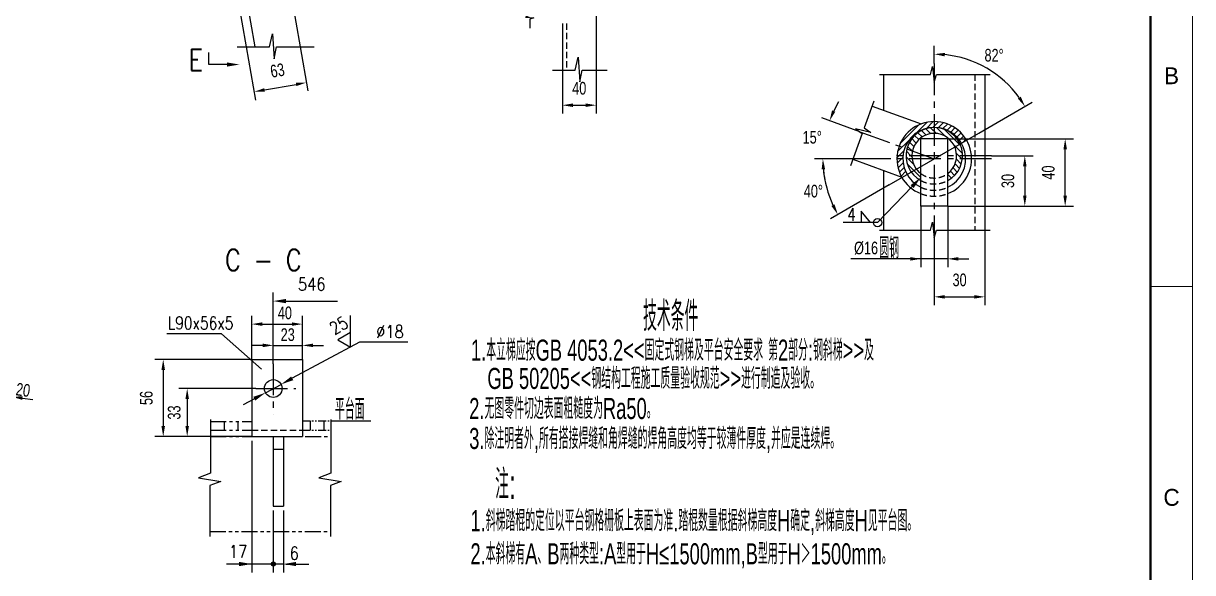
# Model space of a CAD drawing. Extents: x 148 to 221443, y -36682 to 6758.
# Drawn here: x 157299 to 162843, y -9525 to -6919 of the extents above; entities that cross this region are included whole.
import ezdxf
from ezdxf.enums import TextEntityAlignment as Align

# ---------------------------------------------------------------- set-up
doc = ezdxf.new("R2010")
doc.units = 0
doc.header["$LTSCALE"] = 10
doc.header["$MEASUREMENT"] = 0
for name, pattern in [('CENTERX2', [4, 2.5, -0.5, 0.5, -0.5]), ('HIDDENX2', [0.75, 0.5, -0.25]), ('PHANTOM', [2.5, 1.25, -0.25, 0.25, -0.25, 0.25, -0.25])]:
    doc.linetypes.add(name, pattern=pattern)
for name, color, linetype in [('2', 4, 'Continuous'), ('CENTER', 1, 'CENTERX2'), ('DIM', 4, 'Continuous'), ('HIDDEN', 7, 'HIDDENX2'), ('MAIN', 6, 'Continuous'), ('RED', 7, 'Continuous'), ('TEXT', 7, 'Continuous'), ('WHITE', 7, 'Continuous')]:
    doc.layers.add(name, color=color, linetype=linetype)
doc.layers.add('2（细实线）', color=3, linetype='Continuous', lineweight=20)
doc.layers.add('图框层', color=7, linetype='Continuous', lineweight=15)
doc.styles.add('HZ', font='ROMS.SHX', dxfattribs={"width": 0.75, "bigfont": 'GBCBIG.SHX'})
doc.styles.get("Standard").update_dxf_attribs({"font": 'wison_e.shx', "width": 0.75, "bigfont": 'wison_c.shx'})
doc.styles.add('XW', font='ROMANS.shx', dxfattribs={"width": 0.85})
doc.dimstyles.new('DIM1', dxfattribs={"dimscale": 20, "dimtxt": 3, "dimasz": 2.5, "dimexe": 2, "dimexo": 0, "dimgap": 1, "dimtad": 0, "dimdec": 0, "dimzin": 0, "dimdsep": 46, "dimtxsty": 'Standard', "dimcen": 2, "dimclrd": 3, "dimclre": 3, "dimclrt": 3, "dimadec": 0, "dimazin": 0, "dimtfac": 0.666667, "dimtdec": 0, "dimtofl": 0, "dimtmove": 2, "dimatfit": 1, "dimfxl": 2, "dimtvp": 1.333333, "dimtolj": 1, "dimtzin": 0, "dimarcsym": 0})
doc.dimstyles.new('DIM3', dxfattribs={"dimscale": 20, "dimtxt": 3, "dimasz": 3, "dimexe": 2, "dimexo": 1, "dimgap": 1, "dimtad": 0, "dimtoh": 1, "dimdec": 0, "dimzin": 0, "dimdsep": 46, "dimtxsty": 'XW', "dimcen": 0, "dimclrd": 7, "dimclre": 7, "dimclrt": 3, "dimadec": 0, "dimazin": 0, "dimtfac": 0.666667, "dimtdec": 0, "dimtmove": 1, "dimatfit": 1, "dimfxl": 1, "dimtvp": 0.833333, "dimtolj": 1, "dimtzin": 0, "dimarcsym": 0})
pattern_1 = [(315, (131456.468, 17045.207), (14.142136, 14.142136), [])]

# ---------------------------------------------------------------- blocks, each defined once
blk = doc.blocks.new('*D643')
at = {"color": 3, "lineweight": -2}
for p, q in [((158401.8, -8651.6), (158035.9, -8651.6)), ((158075.9, -8701.6), (158075.9, -8829.6)), ((158382.2, -8879.6), (158035.9, -8879.6))]:
    blk.add_line(p, q, dxfattribs=at)
at = {"color": 3}
for points in [[(158084.2, -8701.6), (158067.6, -8701.6), (158075.9, -8651.6)], [(158067.6, -8829.6), (158084.2, -8829.6), (158075.9, -8879.6)]]:
    blk.add_solid(points, dxfattribs=at)
at = {"layer": 'Defpoints', "color": 0}
for p in [(158401.8, -8651.6), (158075.9, -8879.6), (158382.2, -8879.6)]:
    blk.add_point(p, dxfattribs=at)
at = {"color": 3, "insert": (158014.5, -8765.4), "char_height": 60, "attachment_point": 5, "rotation": 90}
blk.add_mtext('\\A1;33', dxfattribs=at)
blk = doc.blocks.new('*D644')
at = {"color": 3, "lineweight": -2}
for p, q in [((158382.2, -8513.6), (157922.3, -8513.6)), ((157962.3, -8563.6), (157962.3, -8829.6)), ((158185.9, -8879.6), (157922.3, -8879.6))]:
    blk.add_line(p, q, dxfattribs=at)
at = {"color": 3}
for points in [[(157970.7, -8563.6), (157954, -8563.6), (157962.3, -8513.6)], [(157954, -8829.6), (157970.7, -8829.6), (157962.3, -8879.6)]]:
    blk.add_solid(points, dxfattribs=at)
at = {"layer": 'Defpoints', "color": 0}
for p in [(158382.2, -8513.6), (157962.3, -8879.6), (158185.9, -8879.6)]:
    blk.add_point(p, dxfattribs=at)
at = {"color": 3, "insert": (157882.3, -8696.6), "char_height": 60, "attachment_point": 5, "rotation": 90}
blk.add_mtext('\\A1;56', dxfattribs=at)
blk = doc.blocks.new('*D645')
at = {"color": 3, "lineweight": -2}
for p, q in [((158484.2, -8533.7), (158484.2, -8406.9)), ((158622.2, -8513.6), (158622.2, -8406.9)), ((158434.2, -8446.9), (158384.2, -8446.9)), ((158672.2, -8446.9), (158722.2, -8446.9))]:
    blk.add_line(p, q, dxfattribs=at)
at = {"color": 3}
for points in [[(158434.2, -8455.2), (158434.2, -8438.5), (158484.2, -8446.9)], [(158672.2, -8438.5), (158672.2, -8455.2), (158622.2, -8446.9)]]:
    blk.add_solid(points, dxfattribs=at)
at = {"layer": 'Defpoints', "color": 0}
for p in [(158622.2, -8446.9), (158484.2, -8533.7), (158622.2, -8513.6)]:
    blk.add_point(p, dxfattribs=at)
at = {"color": 3, "insert": (158552.6, -8396.4), "char_height": 60, "attachment_point": 5}
blk.add_mtext('\\A1;23', dxfattribs=at)
blk = doc.blocks.new('*D646')
at = {"color": 3, "lineweight": -2}
for p, q in [((158382.2, -8513.6), (158382.2, -8306)), ((158622.2, -8513.6), (158622.2, -8306)), ((158432.2, -8346), (158572.2, -8346))]:
    blk.add_line(p, q, dxfattribs=at)
at = {"color": 3}
for points in [[(158432.2, -8337.7), (158432.2, -8354.4), (158382.2, -8346)], [(158572.2, -8354.4), (158572.2, -8337.7), (158622.2, -8346)]]:
    blk.add_solid(points, dxfattribs=at)
at = {"layer": 'Defpoints', "color": 0}
for p in [(158622.2, -8346), (158382.2, -8513.6), (158622.2, -8513.6)]:
    blk.add_point(p, dxfattribs=at)
at = {"color": 3, "insert": (158539.1, -8293.1), "char_height": 60, "attachment_point": 5}
blk.add_mtext('\\A1;40', dxfattribs=at)
blk = doc.blocks.new('*D647')
at = {"layer": '2', "color": 3, "linetype": 'Continuous', "lineweight": -2}
for p, q in [((158892.9, -8431.8), (158574, -8603.2)), ((159121.4, -8431.8), (158892.9, -8431.8)), ((158447.2, -8671.4), (158521.2, -8631.7)), ((158394.3, -8699.9), (158341.5, -8728.3))]:
    blk.add_line(p, q, dxfattribs=at)
at = {"layer": '2', "color": 3}
for points in [[(158569.3, -8594.4), (158578.7, -8612.1), (158521.2, -8631.7)], [(158399.1, -8708.7), (158389.6, -8691), (158447.2, -8671.4)]]:
    blk.add_solid(points, dxfattribs=at)
at = {"layer": 'Defpoints', "color": 0}
for p in [(158521.2, -8631.7), (158447.2, -8671.4)]:
    blk.add_point(p, dxfattribs=at)
at = {"layer": '2', "color": 3, "insert": (159037.2, -8381.8), "char_height": 60, "attachment_point": 5, "style": 'XW'}
blk.add_mtext('\\A1;%%C18', dxfattribs=at)
blk = doc.blocks.new('*D648')
at = {"color": 3, "lineweight": -2}
for p, q in [((158356, -7030.5), (158400.5, -7283.1)), ((158611.8, -7030.5), (158648.7, -7239.3)), ((158442.8, -7235), (158592.5, -7208.6))]:
    blk.add_line(p, q, dxfattribs=at)
at = {"color": 3}
for points in [[(158593.9, -7216.8), (158591, -7200.4), (158641.7, -7199.9)], [(158441.3, -7226.8), (158444.2, -7243.2), (158393.6, -7243.7)]]:
    blk.add_solid(points, dxfattribs=at)
at = {"layer": 'Defpoints', "color": 0}
for p in [(158356, -7030.5), (158611.8, -7030.5), (158641.7, -7199.9)]:
    blk.add_point(p, dxfattribs=at)
at = {"color": 3, "insert": (158503.7, -7143), "char_height": 60, "attachment_point": 5, "rotation": 10}
blk.add_mtext('\\A1;63', dxfattribs=at)
blk = doc.blocks.new('*D661')
at = {"color": 3, "lineweight": -2}
for p, q in [((159854.9, -7140.7), (159854.9, -7347.6)), ((160014.9, -7140.7), (160014.9, -7347.6)), ((159904.9, -7307.6), (159964.9, -7307.6))]:
    blk.add_line(p, q, dxfattribs=at)
at = {"color": 3}
for points in [[(159904.9, -7299.3), (159904.9, -7316), (159854.9, -7307.6)], [(159964.9, -7316), (159964.9, -7299.3), (160014.9, -7307.6)]]:
    blk.add_solid(points, dxfattribs=at)
at = {"layer": 'Defpoints', "color": 0}
for p in [(159854.9, -7140.7), (160014.9, -7140.7), (160014.9, -7307.6)]:
    blk.add_point(p, dxfattribs=at)
at = {"color": 3, "insert": (159934.9, -7227.6), "char_height": 60, "attachment_point": 5}
blk.add_mtext('\\A1;40', dxfattribs=at)
blk = doc.blocks.new('*D684')
at = {"color": 3, "linetype": 'Continuous', "lineweight": -2}
for p, q in [((161618.2, -7110.5), (161618.2, -7025.3)), ((161828.7, -7440.6), (162083, -7293.7))]:
    blk.add_line(p, q, dxfattribs=at)
blk.add_arc((161618.2, -7562.1), 496.8, 35.7693, 84.2307, dxfattribs=at)
at = {"color": 3}
for points in [[(161668.5, -7059.5), (161667.7, -7076.2), (161618.2, -7065.3)], [(162014.3, -7276.3), (162028.3, -7267.2), (162048.4, -7313.7)]]:
    blk.add_solid(points, dxfattribs=at)
at = {"layer": 'Defpoints', "color": 0}
for p in [(161618.2, -7110.5), (161937.5, -7181.6), (161828.7, -7440.6), (161403.7, -7686), (161618.2, -7954.4)]:
    blk.add_point(p, dxfattribs=at)
at = {"color": 3, "insert": (161901.8, -7070.9), "char_height": 60, "attachment_point": 5}
blk.add_mtext('82%%D', dxfattribs=at)
blk = doc.blocks.new('*D685')
at = {"color": 3, "lineweight": -2}
for p, q in [((161682.2, -7467.1), (162278.8, -7467.1)), ((162238.8, -7737.1), (162238.8, -7517.1)), ((161682.2, -7787.1), (162278.8, -7787.1))]:
    blk.add_line(p, q, dxfattribs=at)
at = {"color": 3}
for points in [[(162247.2, -7517.1), (162230.5, -7517.1), (162238.8, -7467.1)], [(162230.5, -7737.1), (162247.2, -7737.1), (162238.8, -7787.1)]]:
    blk.add_solid(points, dxfattribs=at)
at = {"layer": 'Defpoints', "color": 0}
for p in [(161682.2, -7467.1), (162238.8, -7467.1), (161682.2, -7787.1)]:
    blk.add_point(p, dxfattribs=at)
at = {"color": 3, "insert": (162158.8, -7627.1), "char_height": 60, "attachment_point": 5, "rotation": 90}
blk.add_mtext('\\A1;40', dxfattribs=at)
blk = doc.blocks.new('*D686')
at = {"color": 3, "lineweight": -2}
for p, q in [((161889, -7547.1), (162087.4, -7547.1)), ((162047.4, -7597.1), (162047.4, -7737.1)), ((161682.2, -7787.1), (162087.4, -7787.1))]:
    blk.add_line(p, q, dxfattribs=at)
at = {"color": 3}
for points in [[(162055.7, -7597.1), (162039.1, -7597.1), (162047.4, -7547.1)], [(162039.1, -7737.1), (162055.7, -7737.1), (162047.4, -7787.1)]]:
    blk.add_solid(points, dxfattribs=at)
at = {"layer": 'Defpoints', "color": 0}
for p in [(161889, -7547.1), (161682.2, -7787.1), (162047.4, -7787.1)]:
    blk.add_point(p, dxfattribs=at)
at = {"color": 3, "insert": (161967.4, -7667.1), "char_height": 60, "attachment_point": 5, "rotation": 90}
blk.add_mtext('\\A1;30', dxfattribs=at)
blk = doc.blocks.new('*D687')
at = {"color": 3, "lineweight": -2}
for p, q in [((161554.2, -7787.1), (161554.2, -8076.4)), ((161682.2, -7787.1), (161682.2, -8076.4)), ((161504.2, -8036.4), (161454.2, -8036.4)), ((161732.2, -8036.4), (161782.2, -8036.4))]:
    blk.add_line(p, q, dxfattribs=at)
at = {"color": 3}
for points in [[(161504.2, -8044.8), (161504.2, -8028.1), (161554.2, -8036.4)], [(161732.2, -8028.1), (161732.2, -8044.8), (161682.2, -8036.4)]]:
    blk.add_solid(points, dxfattribs=at)
at = {"layer": 'Defpoints', "color": 0}
for p in [(161554.2, -7787.1), (161682.2, -7787.1), (161554.2, -8036.4)]:
    blk.add_point(p, dxfattribs=at)
at = {"color": 3, "insert": (161294.8, -7985.9), "char_height": 60, "attachment_point": 5}
blk.add_mtext('\\A1;%%c16', dxfattribs=at)
blk = doc.blocks.new('*D688')
at = {"color": 3, "linetype": 'Continuous', "lineweight": -2}
for p, q in [((161265.5, -7433.7), (161084.3, -7367.8)), ((161412.8, -7562.1), (161050, -7562.1))]:
    blk.add_line(p, q, dxfattribs=at)
for start, end in [(149.148, 154.574), (185.426, 190.852)]:
    blk.add_arc((161618.2, -7562.1), 528.2, start, end, dxfattribs=at)
at = {"color": 3}
for points in [[(161133.5, -7332.1), (161148.9, -7338.5), (161121.9, -7381.5)], [(161100.7, -7611.6), (161084.1, -7612.4), (161090, -7562.1)]]:
    blk.add_solid(points, dxfattribs=at)
at = {"layer": 'Defpoints', "color": 0}
for p in [(161104.3, -7440.3), (161265.5, -7433.7), (161412.8, -7562.1), (161618.2, -7562.1), (161889, -7562.1)]:
    blk.add_point(p, dxfattribs=at)
at = {"color": 3, "insert": (161039.4, -7460), "char_height": 60, "attachment_point": 5}
blk.add_mtext('15%%D', dxfattribs=at)
blk = doc.blocks.new('*D689')
at = {"color": 3, "linetype": 'Continuous', "lineweight": -2}
for p, q in [((161412.8, -7562.1), (161050, -7562.1)), ((161403.7, -7686), (161126.1, -7846.2))]:
    blk.add_line(p, q, dxfattribs=at)
blk.add_arc((161618.2, -7562.1), 528.2, 185.426, 204.574, dxfattribs=at)
at = {"color": 3}
for points in [[(161100.7, -7611.6), (161084.1, -7612.4), (161090, -7562.1)], [(161130.5, -7785.6), (161145.3, -7777.9), (161160.8, -7826.2)]]:
    blk.add_solid(points, dxfattribs=at)
at = {"layer": 'Defpoints', "color": 0}
for p in [(161828.7, -7440.6), (161412.8, -7562.1), (161889, -7562.1), (161098, -7653.8), (161403.7, -7686)]:
    blk.add_point(p, dxfattribs=at)
at = {"color": 3, "insert": (161045, -7715.7), "char_height": 60, "attachment_point": 5}
blk.add_mtext('40%%D', dxfattribs=at)
blk = doc.blocks.new('*D696')
at = {"color": 3, "linetype": 'Continuous', "lineweight": -2}
for p, q in [((157187.3, -8957), (157230.8, -8647.8)), ((157175.7, -8680.5), (157126.2, -8673.5)), ((157207.1, -8959.7), (157250.6, -8650.6)), ((157294.5, -8697.2), (157344.1, -8704.2))]:
    blk.add_line(p, q, dxfattribs=at)
at = {"color": 3}
for points in [[(157174.5, -8688.7), (157176.9, -8672.2), (157225.2, -8687.5)], [(157295.7, -8688.9), (157293.4, -8705.4), (157245, -8690.2)]]:
    blk.add_solid(points, dxfattribs=at)
at = {"layer": 'Defpoints', "color": 0}
for p in [(157245, -8690.2), (157187.3, -8957), (157207.1, -8959.7)]:
    blk.add_point(p, dxfattribs=at)
at = {"color": 3, "insert": (157297.8, -8658.4), "char_height": 60, "attachment_point": 5, "rotation": 352}
blk.add_mtext('\\A1;20', dxfattribs=at)
blk = doc.blocks.new('*D699')
at = {"color": 3, "linetype": 'Continuous', "lineweight": -2}
for p, q in [((161858.2, -7900.2), (161858.2, -8256.7)), ((161618.2, -7954.4), (161618.2, -8256.7)), ((161668.2, -8216.7), (161808.2, -8216.7))]:
    blk.add_line(p, q, dxfattribs=at)
at = {"color": 3}
for points in [[(161668.2, -8208.4), (161668.2, -8225.1), (161618.2, -8216.7)], [(161808.2, -8225.1), (161808.2, -8208.4), (161858.2, -8216.7)]]:
    blk.add_solid(points, dxfattribs=at)
at = {"layer": 'Defpoints', "color": 0}
for p in [(161858.2, -7900.2), (161618.2, -7954.4), (161858.2, -8216.7)]:
    blk.add_point(p, dxfattribs=at)
at = {"color": 3, "insert": (161738.2, -8136.7), "char_height": 60, "attachment_point": 5}
blk.add_mtext('\\A1;30', dxfattribs=at)
blk = doc.blocks.new('a2')
blk.add_line((15905.09, 9916.74), (15895.09, 9916.74))
at = {"layer": '图框层', "ltscale": 10}
blk.add_lwpolyline([(15311.09, 10126.74), (15905.09, 10126.74), (15905.09, 9706.74), (15311.09, 9706.74)], close=True, dxfattribs=at)
at = {"layer": '图框层', "ltscale": 10, "const_width": 0.5}
blk.add_lwpolyline([(15336.09, 10116.74), (15895.09, 10116.74), (15895.09, 9716.74), (15336.09, 9716.74)], close=True, dxfattribs=at)
at = {"style": 'HZ'}
for s, p in [('B', (15900.09, 9966.74)), ('C', (15900.09, 9866.74))]:
    blk.add_text(s, height=4, dxfattribs=at).set_placement(p, align=Align.MIDDLE)

msp = doc.modelspace()

# ---------------------------------------------------------------- hatches: boundary and pattern name
at = {"layer": '2', "linetype": 'Continuous'}
h = msp.add_hatch(color=3, dxfattribs=at)
h.paths.add_polyline_path([(158484.1671, -9474.158, 0.414213562), (158474.1671, -9484.158), (158484.1671, -9484.158)])
h.paths.add_polyline_path([(158484.1671, -9474.158), (158484.1671, -9484.158), (158494.1671, -9484.158, 0.414213562)])
h.paths.add_polyline_path([(158494.1671, -9484.158), (158484.1671, -9484.158), (158484.1671, -9494.158, 0.414213562)])
h.paths.add_polyline_path([(158484.1671, -9484.158), (158474.1671, -9484.158, 0.414213562), (158484.1671, -9494.158)])
at = {"layer": 'DIM'}
h = msp.add_hatch(dxfattribs=at)
h.set_pattern_fill('ANSI31', color=3, scale=160, angle=270, style=0)
h.set_pattern_definition(pattern_1)
h.paths.add_polyline_path([(161618.1917, -7413.1003), (161618.1917, -7441.1003, -0.053976187), (161640.8785, -7443.5565), (161650.5228, -7417.0591, 0.060995832)])
h.paths.add_polyline_path([(161618.1917, -7441.1003), (161618.1917, -7413.1003, 0.156431183), (161540.2573, -7438.0947), (161554.3412, -7462.4887, -0.163036541)])
h.paths.add_polyline_path([(161554.1917, -7664.8288), (161554.1917, -7631.5988, -0.234821148), (161512.1917, -7547.1003), (161484.1917, -7547.1003, 0.27483783)])
h = msp.add_hatch(dxfattribs=at)
h.set_pattern_fill('ANSI31', color=3, scale=160, angle=270, style=0)
h.set_pattern_definition(pattern_1)
h.paths.add_polyline_path([(161618.1917, -7441.1003), (161618.1917, -7413.1003, 0.414213562), (161484.1917, -7547.1003), (161512.1917, -7547.1003, -0.414213562)])
h = msp.add_hatch(dxfattribs=at)
h.set_pattern_fill('ANSI31', color=3, scale=160, angle=270, style=0)
h.set_pattern_definition(pattern_1)
h.paths.add_polyline_path([(161724.1917, -7547.1003), (161752.1917, -7547.1003, 0.344513493), (161650.5228, -7417.0591), (161640.8785, -7443.5565, -0.35235944)])
h.paths.add_polyline_path([(161682.1917, -7631.5988), (161682.1917, -7664.8288, 0.27483783), (161752.1917, -7547.1003), (161724.1917, -7547.1003, -0.234821148)])
at = {"layer": 'WHITE'}
h = msp.add_hatch(dxfattribs=at)
h.set_pattern_fill('ANSI31', color=3, scale=150, style=0)
h.set_pattern_definition([(45, (152538.502, -13039.523), (-13.258252, 13.258252), [])])
h.paths.add_polyline_path([(161747.2295, -7487.6003), (161771.4782, -7473.6003, 1), (161464.9052, -7650.6003), (161489.1539, -7636.6003, -1)])

# ---------------------------------------------------------------- linework, layer by layer
at = {"linetype": 'Continuous'}
for p, q in [((161271.8767, -7810.1281), (161271.8767, -7864.7426)), ((161315.6115, -7864.7426), (161271.8767, -7810.1281)), ((161315.6115, -7864.7426), (161271.8767, -7864.7426))]:
    msp.add_line(p, q, dxfattribs=at)
at = {"color": 3}
msp.add_line((158484.1671, -8446.8783), (158622.1671, -8446.8783), dxfattribs=at)
msp.add_lwpolyline([(158850.1592, -8385.8408), (158789.8349, -8419.9139), (158849.5052, -8455.1197), (158850.9222, -8305.0154)], dxfattribs=at)
at = {"layer": '2', "color": 7, "linetype": 'Continuous'}
msp.add_line((158178.6918, -7114.6214), (158178.6918, -7057.497), dxfattribs=at)
at = {"layer": '2', "color": 3, "linetype": 'Continuous'}
for p, q in [((158264.5461, -7114.6214), (158178.6918, -7114.6214)), ((161512.8799, -7693.7336), (161349.577, -7864.7426)), ((161349.577, -7864.7426), (161186.7017, -7864.7426)), ((161682.1917, -8036.4283), (161223.2078, -8036.4283)), ((158484.1671, -8513.7291), (158484.1671, -8196.7635)), ((158544.1671, -8236.7635), (158788.7439, -8236.7635)), ((158238.3433, -8391.4416), (157979.745, -8391.4416)), ((158238.3433, -8391.4416), (158428.5907, -8560.4725)), ((158382.1671, -8899.5531), (158382.1671, -9524.158)), ((158484.1671, -9230.1623), (158484.1671, -9524.158)), ((158484.1671, -9230.1623), (158484.1671, -9524.158)), ((158532.1671, -9230.1623), (158532.1671, -9524.158)), ((158322.1671, -9484.158), (158262.1671, -9484.158)), ((158532.1671, -9484.158), (158364.1671, -9484.158)), ((158544.1671, -9484.158), (158604.1671, -9484.158)), ((158592.1671, -9484.158), (158652.1671, -9484.158))]:
    msp.add_line(p, q, dxfattribs=at)
for centre, radius in [((161349.577, -7864.7426), 20), ((158484.1671, -9484.158), 10)]:
    msp.add_circle(centre, radius, dxfattribs=at)
for points in [[(158264.5461, -7104.6214), (158264.5461, -7124.6214), (158324.5461, -7114.6214)], [(161505.6278, -7686.8483), (161520.132, -7700.6189), (161554.1917, -7650.2211)], [(158544.1671, -8226.7635), (158544.1671, -8246.7635), (158484.1671, -8236.7635)], [(158322.1671, -9474.158), (158322.1671, -9494.158), (158382.1671, -9484.158)], [(158592.1671, -9474.158), (158592.1671, -9494.158), (158532.1671, -9484.158)]]:
    msp.add_solid(points, dxfattribs=at)
at = {"layer": 'CENTER', "color": 1, "ltscale": 6}
for p, q in [((161618.1917, -7110.4991), (161618.1917, -7954.371)), ((161265.5283, -7433.7413), (161618.1917, -7562.1003)), ((161889.0185, -7547.1003), (161412.8256, -7547.1003)), ((161889.0185, -7562.1003), (161412.8256, -7562.1003)), ((158484.1671, -8533.7291), (158484.1671, -8773.9593)), ((158401.7823, -8651.5531), (158591.1961, -8651.5531))]:
    msp.add_line(p, q, dxfattribs=at)
at = {"layer": 'DIM'}
msp.add_line((161403.6718, -7685.9534), (161828.677, -7440.5765), dxfattribs=at)
at = {"layer": 'HIDDEN', "color": 2, "ltscale": 6}
for p, q in [((159874.932, -6919.4101), (159874.932, -7140.7296)), ((161810.1917, -7161.4526), (161810.1917, -7900.2144)), ((158382.1671, -8849.5531), (158622.1671, -8849.5531))]:
    msp.add_line(p, q, dxfattribs=at)
for centre, radius, start, end in [((161618.1917, -7547.1003), 106, 232.8593585, 307.1406415), ((161618.1917, -7547.1003), 134, 241.4704501, 298.5295499), ((161618.1917, -7562.1003), 149, 244.5622508, 295.4377492), ((161618.1917, -7562.1003), 177, 248.802621, 291.197379)]:
    msp.add_arc(centre, radius, start, end, dxfattribs=at)
at = {"layer": 'MAIN', "linetype": 'Continuous'}
for points in [[(159699.2798, -6835.0698), (159699.2798, -6881.5955), (159679.8091, -6889.2087), (159719.5971, -6893.4383), (159700.1264, -6899.3598), (159700.1264, -6941.6559)], [(158312.6826, -7030.4645), (158465.8883, -7030.4645), (158479.6957, -6969.7569), (158487.9803, -7087.033), (158499.0262, -7030.4645), (158677.7321, -7030.4645)], [(159807.3324, -7140.7296), (159915.6084, -7140.7296), (159929.4158, -7080.022), (159937.7004, -7197.2981), (159948.7464, -7140.7296), (160066.4415, -7140.7296)], [(161358.7611, -7161.4526), (161599.9411, -7161.4526), (161610.3538, -7124.2454), (161617.7915, -7198.66), (161628.2042, -7161.4526), (161882.7142, -7161.4526)], [(161332.2285, -7289.0079), (161286.315, -7415.154), (161317.717, -7437.6645), (161245.2463, -7419.2023), (161276.6484, -7441.7127), (161220.5747, -7595.7742)], [(161358.7611, -7900.2144), (161599.9411, -7900.2144), (161610.3538, -7863.0073), (161617.7915, -7937.4219), (161628.2042, -7900.2144), (161882.7142, -7900.2144)], [(158185.9323, -8798.0115), (158185.9323, -9053.268), (158129.1663, -9075.9575), (158235.1295, -9092.9746), (158184.0402, -9111.8825), (158184.0402, -9353.9034)], [(158757.3776, -8798.0115), (158757.3776, -9053.268), (158700.6116, -9075.9575), (158806.5748, -9092.9746), (158755.4855, -9111.8825), (158755.4855, -9353.9034)]]:
    msp.add_lwpolyline(points, dxfattribs=at)
at = {"layer": 'RED'}
for p, q in [((160014.932, -5197.0571), (160014.932, -7140.7296)), ((158178.6918, -6025.145), (158355.9567, -7030.4645)), ((158218.6918, -6021.6455), (158396.5738, -7030.4645)), ((158487.4774, -6325.145), (158611.8442, -7030.4645)), ((159854.932, -6919.4101), (159854.932, -7140.7296)), ((161378.1917, -7161.4526), (161378.1917, -7332.1476)), ((161858.1917, -7161.4526), (161858.1917, -7900.2144)), ((161323.7403, -7312.3289), (161555.3547, -7396.6297)), ((161554.1917, -7787.1003), (161554.1917, -7467.1003)), ((161682.1917, -7467.1003), (161554.1917, -7467.1003)), ((161682.1917, -7787.1003), (161682.1917, -7467.1003)), ((161232.0789, -7564.1665), (161463.6933, -7648.4673)), ((161378.1917, -7617.3472), (161378.1917, -7900.2144)), ((161682.1917, -7787.1003), (161554.1917, -7787.1003)), ((158382.1671, -8513.5531), (158622.1671, -8513.5531)), ((158382.1671, -8513.5531), (158382.1671, -8879.5531)), ((158622.1671, -8513.5531), (158622.1671, -8879.5531)), ((158382.1671, -8879.5531), (158622.1671, -8879.5531)), ((158484.1671, -8879.5531), (158484.1671, -9210.1623)), ((158532.1671, -8879.5531), (158532.1671, -9210.1623)), ((158484.1671, -8939.5531), (158532.1671, -8939.5531)), ((158484.1671, -9210.1623), (158532.1671, -9210.1623))]:
    msp.add_line(p, q, dxfattribs=at)
at = {"layer": 'RED', "color": 4, "linetype": 'PHANTOM', "ltscale": 6}
for p, q in [((158185.9323, -8807.6265), (158382.1671, -8807.6265)), ((158250.8986, -8807.6265), (158250.8986, -8849.5531)), ((158315.5367, -8807.6265), (158315.5367, -8849.5531)), ((158659.46, -8804.3034), (158659.46, -8849.5531)), ((158724.0981, -8804.3034), (158724.0981, -8849.5531)), ((158185.9323, -8849.5531), (158382.1671, -8849.5531)), ((158184.0402, -9329.5531), (158755.4855, -9329.5531))]:
    msp.add_line(p, q, dxfattribs=at)
at = {"layer": 'RED', "color": 4, "linetype": 'PHANTOM', "ltscale": 3}
for p, q in [((158622.1671, -8804.3034), (158757.3776, -8804.3034)), ((158622.1671, -8849.5531), (158757.3776, -8849.5531))]:
    msp.add_line(p, q, dxfattribs=at)
at = {"layer": 'RED', "color": 7, "linetype": 'PHANTOM', "ltscale": 6}
msp.add_line((158185.9323, -8879.5531), (158757.3776, -8879.5531), dxfattribs=at)
at = {"layer": 'RED'}
msp.add_circle((158484.1671, -8651.5531), 42, dxfattribs=at)
for centre, radius, start, end in [((161618.1917, -7562.1003), 177, 291.197379, 248.802621), ((161618.1917, -7562.1003), 149, 295.4377492, 244.5622508), ((161618.1917, -7547.1003), 134, 298.5295499, 241.4704501), ((161618.1917, -7547.1003), 106, 307.1406415, 232.8593585)]:
    msp.add_arc(centre, radius, start, end, dxfattribs=at)
at = {"layer": 'TEXT'}
msp.add_line((158757.3776, -8804.3034), (158947.0085, -8804.3034), dxfattribs=at)

# ---------------------------------------------------------------- block references
at = {"layer": '2（细实线）', "xscale": 20, "yscale": 20, "zscale": 20}
msp.add_blockref('a2', (-155258.6412, -206502.6822), dxfattribs=at)

# ---------------------------------------------------------------- texts
at = {"color": 3, "linetype": 'Continuous', "style": 'XW', "width": 0.8}
msp.add_text('4', height=60, dxfattribs=at).set_placement((161246.3258, -7825.4689), align=Align.MIDDLE_RIGHT)
at = {"color": 3, "style": 'HZ', "width": 0.65}
for s, p in [('技术条件', (160237.3806, -8378.2959)), ('注:', (159535.9776, -9175.7813))]:
    msp.add_text(s, height=139.99999, dxfattribs=at).set_placement(p)
at = {"layer": '2', "color": 3, "linetype": 'Continuous', "style": 'XW', "width": 0.85}
for s, p in [('E', (158151.6956, -7092.5508)), ('C - C', (158619.1093, -8041.6566))]:
    msp.add_text(s, height=100, dxfattribs=at).set_placement(p, align=Align.MIDDLE_RIGHT)
at = {"layer": '2', "color": 3, "linetype": 'Continuous', "style": 'HZ', "width": 0.65}
for s, p in [('圆钢', (161357.4914, -8035.2439)), ('1.本立梯应按GB 4053.2<<固定式钢梯及平台安全要求 第2部分:钢斜梯>>及', (159421.2044, -8519.6081)), ('GB 50205<<钢结构工程施工质量验收规范>>进行制造及验收。', (159499.3001, -8653.6508)), ('2.无图零件切边表面粗糙度为Ra50。', (159413.0621, -8796.379)), ('3.除注明者外,所有搭接焊缝和角焊缝的焊角高度均等于较薄件厚度,并应是连续焊。', (159413.0621, -8938.6131)), ('1.斜梯踏棍的定位以平台钢格栅板上表面为准.踏棍数量根据斜梯高度H确定,斜梯高度H见平台图。', (159418.9357, -9328.2747)), ('2.本斜梯有A、B两种类型:A型用于H≤1500mm,B型用于H＞1500mm。', (159418.9357, -9485.5879))]:
    msp.add_text(s, height=100, dxfattribs=at).set_placement(p)
at = {"layer": '2', "color": 3, "linetype": 'Continuous', "style": 'XW', "width": 0.8}
msp.add_text('L90x56x5', height=60, rotation=359.9068643, dxfattribs=at).set_placement((157984.1724, -8370.5681))
at = {"layer": '2', "color": 3, "linetype": 'Continuous', "char_height": 60, "attachment_point": 5, "style": 'XW'}
for s, insert in [('\\A1;546', (158666.4555, -8156.7635)), ('\\A1;17', (158317.4657, -9425.161)), ('\\A1;6', (158583.7508, -9433.2986))]:
    msp.add_mtext(s, dxfattribs=dict(at, insert=insert))
at = {"layer": 'DIM', "color": 3, "style": 'XW', "width": 0.8}
msp.add_text('25', height=60, rotation=29.4591063, dxfattribs=at).set_placement((158830.4578, -8332.243), align=Align.MIDDLE_RIGHT)
at = {"layer": 'TEXT', "style": 'HZ', "width": 0.65}
msp.add_text('平台面', height=100, dxfattribs=at).set_placement((158776.5451, -8799.6779))

# ---------------------------------------------------------------- dimensions: what is measured, and where the dimension line sits
for base, p1, p2, angle, text, picture, middle in [((158641.7238, -7199.9197), (158355.9567, -7030.4645), (158611.8442, -7030.4645), 10, '63', '*D648', (158503.7461, -7143.0147)), ((162238.8416, -7467.1003), (161682.1917, -7787.1003), (161682.1917, -7467.1003), 90, '40', '*D685', (162158.8416, -7627.1003)), ((162047.3884, -7787.1003), (161889.0185, -7547.1003), (161682.1917, -7787.1003), 90, '30', '*D686', (161967.3884, -7667.1003)), ((157962.3346, -8879.5531), (158382.1671, -8513.5531), (158185.9323, -8879.5531), 90, '56', '*D644', (157882.3346, -8696.5531))]:
    dim = msp.add_linear_dim(base=base, p1=p1, p2=p2, angle=angle, text=text, dimstyle='DIM1', override={"dimscale": 20})
    dim.commit()
    dim.dimension.update_dxf_attribs({"geometry": picture, "text_midpoint": middle})
at = {"color": 7, "linetype": 'Continuous'}
for base, line1, line2, text, override, picture, middle in [((161937.5093, -7181.5524), ((161403.6718, -7685.9534), (161828.677, -7440.5765)), ((161618.1917, -7110.4991), (161618.1917, -7954.371)), '82%%D', {"dimscale": 20, "dimtad": 2, "dimtih": 1, "dimtix": 1}, '*D684', (161901.769, -7070.93)), ((161104.2564, -7440.2954), ((161889.0185, -7562.1003), (161412.8256, -7562.1003)), ((161265.5283, -7433.7413), (161618.1917, -7562.1003)), '15%%D', {"dimscale": 20, "dimtad": 2, "dimtih": 1, "dimtix": 1}, '*D688', (161039.3844, -7460.0409)), ((161098.0436, -7653.8164), ((161403.6718, -7685.9534), (161828.677, -7440.5765)), ((161889.0185, -7562.1003), (161412.8256, -7562.1003)), '40%%D', {"dimscale": 20, "dimtad": 2, "dimtih": 1}, '*D689', (161044.9783, -7715.6923))]:
    dim = msp.add_angular_dim_2l(base=base, line1=line1, line2=line2, text=text, dimstyle='DIM1', override=override, dxfattribs=at)
    dim.commit()
    dim.dimension.update_dxf_attribs({"geometry": picture, "text_midpoint": middle})
dim = msp.add_linear_dim(base=(160014.932, -7307.6311), p1=(159854.932, -7140.7296), p2=(160014.932, -7140.7296), text='40', dimstyle='DIM1', override={"dimscale": 20})
dim.commit()
dim.dimension.update_dxf_attribs({"geometry": '*D661', "text_midpoint": (159934.932, -7227.6311)})
for base, p1, p2, text, picture, middle in [((161554.1917, -8036.4283), (161682.1917, -7787.1003), (161554.1917, -7787.1003), '%%c16', '*D687', (161294.8336, -7985.9197)), ((158622.1671, -8346.0232), (158382.1671, -8513.5531), (158622.1671, -8513.5531), '40', '*D646', (158539.0754, -8293.1098)), ((158622.1671, -8446.8783), (158484.1671, -8533.7291), (158622.1671, -8513.5531), '23', '*D645', (158552.5631, -8396.3797))]:
    dim = msp.add_linear_dim(base=base, p1=p1, p2=p2, text=text, dimstyle='DIM1', override={"dimscale": 20})
    dim.commit()
    dim.dimension.update_dxf_attribs({"geometry": picture, "text_midpoint": middle, "dimtype": 160})
at = {"color": 1, "linetype": 'Continuous'}
dim = msp.add_linear_dim(base=(161858.1917, -8216.7407), p1=(161618.1917, -7954.371), p2=(161858.1917, -7900.2144), text='30', dimstyle='DIM1', dxfattribs=at)
dim.commit()
dim.dimension.update_dxf_attribs({"geometry": '*D699', "text_midpoint": (161738.1917, -8136.7407)})
dim = msp.add_linear_dim(base=(157245.0263, -8690.2376), p1=(157187.3451, -8956.9584), p2=(157207.1499, -8959.7418), angle=352, dimstyle='DIM1', dxfattribs=at)
dim.commit()
dim.dimension.update_dxf_attribs({"geometry": '*D696', "text_midpoint": (157297.7901, -8658.4005), "dimtype": 161})
dim = msp.add_linear_dim(base=(158075.8995, -8879.5531), p1=(158401.7823, -8651.5531), p2=(158382.1671, -8879.5531), angle=90, text='33', dimstyle='DIM1', override={"dimscale": 20})
dim.commit()
dim.dimension.update_dxf_attribs({"geometry": '*D643', "text_midpoint": (158014.475, -8765.4226), "dimtype": 160})
at = {"layer": '2', "color": 3, "linetype": 'Continuous'}
dim = msp.add_diameter_dim_2p(p1=(158447.1752, -8671.4428), p2=(158521.159, -8631.6635), text='%%C18', dimstyle='DIM3', override={"dimscale": 20, "dimclrd": 3}, dxfattribs=at)
dim.commit()
dim.dimension.update_dxf_attribs({"geometry": '*D647', "text_midpoint": (158892.926, -8431.7734), "dimtype": 163})

doc.saveas('drawing.dxf')
